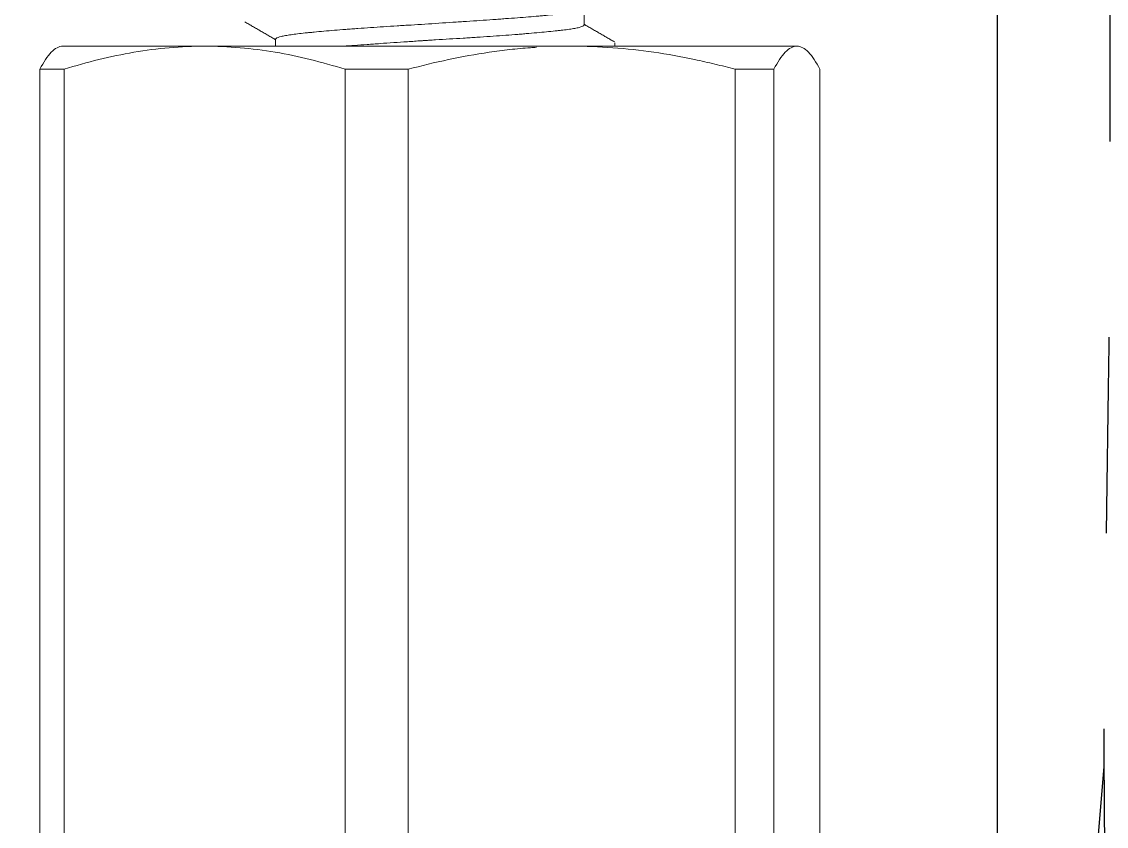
# Model space of a CAD drawing. Header units: millimetres. Extents: x 5401 to 6241, y 1473 to 2067.
# Drawn here: x 5518.83 to 5536.41, y 1662.59 to 1675.63 of the extents above; entities that cross this region are included whole.
import ezdxf

# ---------------------------------------------------------------- set-up
doc = ezdxf.new("R2010")
doc.units = ezdxf.units.MM
doc.linetypes.add('CENTERX2', pattern=[101.6, 63.5, -12.7, 12.7, -12.7])
doc.layers.add('CENTER', color=1, linetype='CENTERX2')

msp = doc.modelspace()

# ---------------------------------------------------------------- linework, layer by layer
msp.add_line((5534.647, 1637.262), (5534.647, 1702.237))
at = {"color": 7, "linetype": 'Continuous', "lineweight": 18}
for p, q in [((5527.947, 1675.582), (5527.947, 1675.84)), ((5519.499, 1675.237), (5531.396, 1675.237)), ((5522.947, 1675.349), (5522.947, 1675.237)), ((5528.447, 1675.237), (5528.447, 1675.293)), ((5519.125, 1655.612), (5519.125, 1674.861)), ((5519.521, 1674.861), (5519.125, 1674.861)), ((5519.521, 1655.612), (5519.521, 1674.861)), ((5525.097, 1674.861), (5524.072, 1674.861)), ((5524.072, 1655.612), (5524.072, 1674.861)), ((5525.097, 1655.612), (5525.097, 1674.861)), ((5531.023, 1674.861), (5530.395, 1674.861)), ((5530.395, 1655.612), (5530.395, 1674.861)), ((5531.023, 1655.612), (5531.023, 1674.861)), ((5531.77, 1655.612), (5531.77, 1674.861))]:
    msp.add_line(p, q, dxfattribs=at)
for points, knots in [([(5527.93, 1675.83), (5527.927, 1675.829), (5527.923, 1675.827), (5527.896, 1675.816), (5527.86, 1675.807), (5527.799, 1675.795), (5527.785, 1675.793), (5527.757, 1675.788), (5527.743, 1675.786), (5527.696, 1675.778), (5527.661, 1675.773), (5527.55, 1675.759), (5527.465, 1675.749), (5527.343, 1675.736), (5527.318, 1675.734), (5527.267, 1675.729), (5527.24, 1675.726), (5527.16, 1675.719), (5527.104, 1675.714), (5526.93, 1675.7), (5526.806, 1675.691), (5526.64, 1675.68), (5526.607, 1675.677), (5526.539, 1675.672), (5526.504, 1675.67), (5526.401, 1675.663), (5526.261, 1675.653), (5526.116, 1675.643), (5526.006, 1675.636), (5525.969, 1675.633), (5525.895, 1675.628), (5525.857, 1675.626), (5525.669, 1675.613), (5525.518, 1675.603), (5525.292, 1675.589), (5525.217, 1675.584), (5525.104, 1675.577), (5525.067, 1675.575), (5525.01, 1675.572), (5524.992, 1675.57), (5524.954, 1675.568), (5524.936, 1675.567), (5524.768, 1675.556), (5524.625, 1675.547), (5524.416, 1675.533), (5524.331, 1675.527), (5524.247, 1675.521), (5524.214, 1675.518), (5524.197, 1675.517), (5524.148, 1675.513), (5524.116, 1675.511), (5523.957, 1675.498), (5523.839, 1675.488), (5523.674, 1675.474), (5523.622, 1675.469), (5523.559, 1675.463), (5523.546, 1675.462), (5523.522, 1675.459), (5523.485, 1675.456), (5523.451, 1675.452), (5523.339, 1675.441), (5523.262, 1675.432), (5523.18, 1675.42), (5523.164, 1675.417), (5523.134, 1675.413), (5523.12, 1675.41), (5523.08, 1675.403), (5523.057, 1675.398), (5522.997, 1675.383), (5522.97, 1675.373), (5522.954, 1675.36), (5522.951, 1675.358), (5522.948, 1675.353), (5522.947, 1675.351), (5522.947, 1675.348)], [0, 0, 0, 0, 0.010555, 0.010555, 0.070536, 0.070536, 0.085531, 0.085531, 0.100526, 0.100526, 0.130517, 0.130517, 0.190498, 0.190498, 0.205493, 0.205493, 0.220488, 0.220488, 0.250478, 0.250478, 0.310459, 0.310459, 0.325454, 0.325454, 0.340449, 0.340449, 0.37044, 0.40043, 0.40043, 0.415425, 0.415425, 0.43042, 0.43042, 0.490401, 0.490401, 0.520391, 0.520391, 0.535387, 0.535387, 0.542884, 0.542884, 0.550382, 0.550382, 0.610362, 0.610362, 0.640353, 0.64785, 0.64785, 0.655348, 0.655348, 0.670343, 0.670343, 0.730324, 0.730324, 0.760314, 0.760314, 0.767812, 0.767812, 0.775309, 0.790305, 0.790305, 0.850285, 0.850285, 0.86528, 0.86528, 0.880276, 0.880276, 0.910266, 0.910266, 0.970247, 0.970247, 0.985242, 0.985242, 1, 1, 1, 1]), ([(5524.047, 1675.237), (5524.105, 1675.241), (5524.165, 1675.245), (5524.292, 1675.254), (5524.377, 1675.26), (5524.465, 1675.266), (5524.5, 1675.269), (5524.518, 1675.27), (5524.571, 1675.274), (5524.607, 1675.276), (5524.787, 1675.289), (5524.934, 1675.299), (5525.159, 1675.314), (5525.234, 1675.319), (5525.33, 1675.325), (5525.349, 1675.326), (5525.387, 1675.329), (5525.406, 1675.33), (5525.464, 1675.334), (5525.502, 1675.336), (5525.691, 1675.348), (5525.841, 1675.357), (5526.026, 1675.369), (5526.063, 1675.371), (5526.137, 1675.376), (5526.174, 1675.378), (5526.283, 1675.385), (5526.354, 1675.39), (5526.563, 1675.404), (5526.697, 1675.414), (5526.855, 1675.427), (5526.887, 1675.429), (5526.949, 1675.434), (5526.979, 1675.437), (5527.068, 1675.444), (5527.125, 1675.449), (5527.289, 1675.464), (5527.388, 1675.473), (5527.5, 1675.485), (5527.521, 1675.487), (5527.563, 1675.492), (5527.583, 1675.494), (5527.641, 1675.501), (5527.712, 1675.511), (5527.77, 1675.52), (5527.809, 1675.527), (5527.821, 1675.53), (5527.844, 1675.535), (5527.855, 1675.537), (5527.904, 1675.55), (5527.929, 1675.56), (5527.945, 1675.574), (5527.947, 1675.578), (5527.947, 1675.582)], [0.284642, 0.284642, 0.284642, 0.284642, 0.312621, 0.312621, 0.342727, 0.3502535, 0.3502535, 0.35778, 0.35778, 0.372833, 0.372833, 0.433045, 0.433045, 0.463151, 0.463151, 0.4706775, 0.4706775, 0.478204, 0.478204, 0.493257, 0.493257, 0.5534689, 0.5534689, 0.5685219, 0.5685219, 0.5835749, 0.5835749, 0.6136809, 0.6136809, 0.6738929, 0.6738929, 0.6889459, 0.6889459, 0.7039989, 0.7039989, 0.7341049, 0.7341049, 0.7943169, 0.7943169, 0.8093699, 0.8093699, 0.8244229, 0.8244229, 0.8545288, 0.8846348, 0.8846348, 0.8996878, 0.8996878, 0.9147408, 0.9147408, 0.9749528, 0.9749528, 1, 1, 1, 1]), ([(5519.125, 1674.861), (5519.187, 1674.979), (5519.249, 1675.074), (5519.342, 1675.17), (5519.373, 1675.195), (5519.436, 1675.228), (5519.467, 1675.237), (5519.499, 1675.237)], [0, 0, 0, 0, 0.5, 0.5, 0.75, 0.75, 1, 1, 1, 1]), ([(5521.797, 1675.237), (5521.606, 1675.237), (5521.415, 1675.228), (5521.031, 1675.195), (5520.84, 1675.17), (5520.27, 1675.073), (5519.894, 1674.979), (5519.521, 1674.861)], [0, 0, 0, 0, 0.25, 0.25, 0.5, 0.5, 1, 1, 1, 1]), ([(5524.072, 1674.861), (5523.697, 1674.979), (5523.321, 1675.074), (5522.752, 1675.17), (5522.562, 1675.195), (5522.18, 1675.228), (5521.989, 1675.237), (5521.797, 1675.237)], [0, 0, 0, 0, 0.5, 0.5, 0.75, 0.75, 1, 1, 1, 1]), ([(5530.395, 1674.861), (5530.286, 1674.891), (5530.123, 1674.933), (5529.958, 1674.971), (5529.848, 1674.996), (5529.793, 1675.008), (5529.518, 1675.066), (5529.297, 1675.106), (5528.855, 1675.171), (5528.634, 1675.195), (5528.19, 1675.228), (5527.968, 1675.237), (5527.746, 1675.237)], [0, 0, 0, 0, 0.125, 0.1875, 0.1875, 0.25, 0.25, 0.5, 0.5, 0.75, 0.75, 1, 1, 1, 1]), ([(5531.396, 1675.237), (5531.365, 1675.237), (5531.334, 1675.228), (5531.271, 1675.195), (5531.24, 1675.17), (5531.146, 1675.073), (5531.084, 1674.979), (5531.023, 1674.861)], [0, 0, 0, 0, 0.25, 0.25, 0.5, 0.5, 1, 1, 1, 1]), ([(5531.77, 1674.861), (5531.708, 1674.979), (5531.646, 1675.074), (5531.553, 1675.17), (5531.522, 1675.195), (5531.459, 1675.228), (5531.428, 1675.237), (5531.396, 1675.237)], [0, 0, 0, 0, 0.5, 0.5, 0.75, 0.75, 1, 1, 1, 1]), ([(5527.173, 1675.218), (5527.141, 1675.216), (5527.11, 1675.214), (5526.966, 1675.203), (5526.855, 1675.193), (5526.687, 1675.174), (5526.631, 1675.168), (5526.52, 1675.153), (5526.019, 1675.084), (5525.528, 1674.978), (5525.097, 1674.861)], [0, 0, 0, 0, 0.045251, 0.045251, 0.204376, 0.204376, 0.283938, 0.283938, 0.363501, 1, 1, 1, 1])]:
    msp.add_open_spline(points, degree=3, knots=knots, dxfattribs=at)
for points in [[(5522.449, 1675.629), (5522.699, 1675.485), (5522.947, 1675.34)], [(5528.439, 1675.306), (5528.193, 1675.448), (5527.947, 1675.591)]]:
    msp.add_open_spline(points, degree=2, dxfattribs=at)
at = {"layer": 'CENTER', "ltscale": 0.25}
msp.add_open_spline([(5484.089, 1669.022, 0), (5484.291, 1675.439, 0), (5484.637, 1686.466, 0), (5517.225, 1694.389, 0), (5497.419, 1644.117), (5532.864, 1639.685, 0), (5535.762, 1655.26), (5536.376, 1663.557)], degree=3, knots=[0, 0, 0, 0, 17.249459, 29.642166, 75.733509, 89.541235, 112.372857, 112.372857, 112.372857, 112.372857], dxfattribs=at)
msp.add_spline([(5586.674, 1669.022, 0), (5581.867, 1685.589, 0), (5569.888, 1688.763, 0), (5557.276, 1644.43, 0), (5543.583, 1642.659, 0), (5536.447, 1669.681), (5536.447, 1680.237)], degree=3, dxfattribs=at)

doc.saveas('drawing.dxf')
